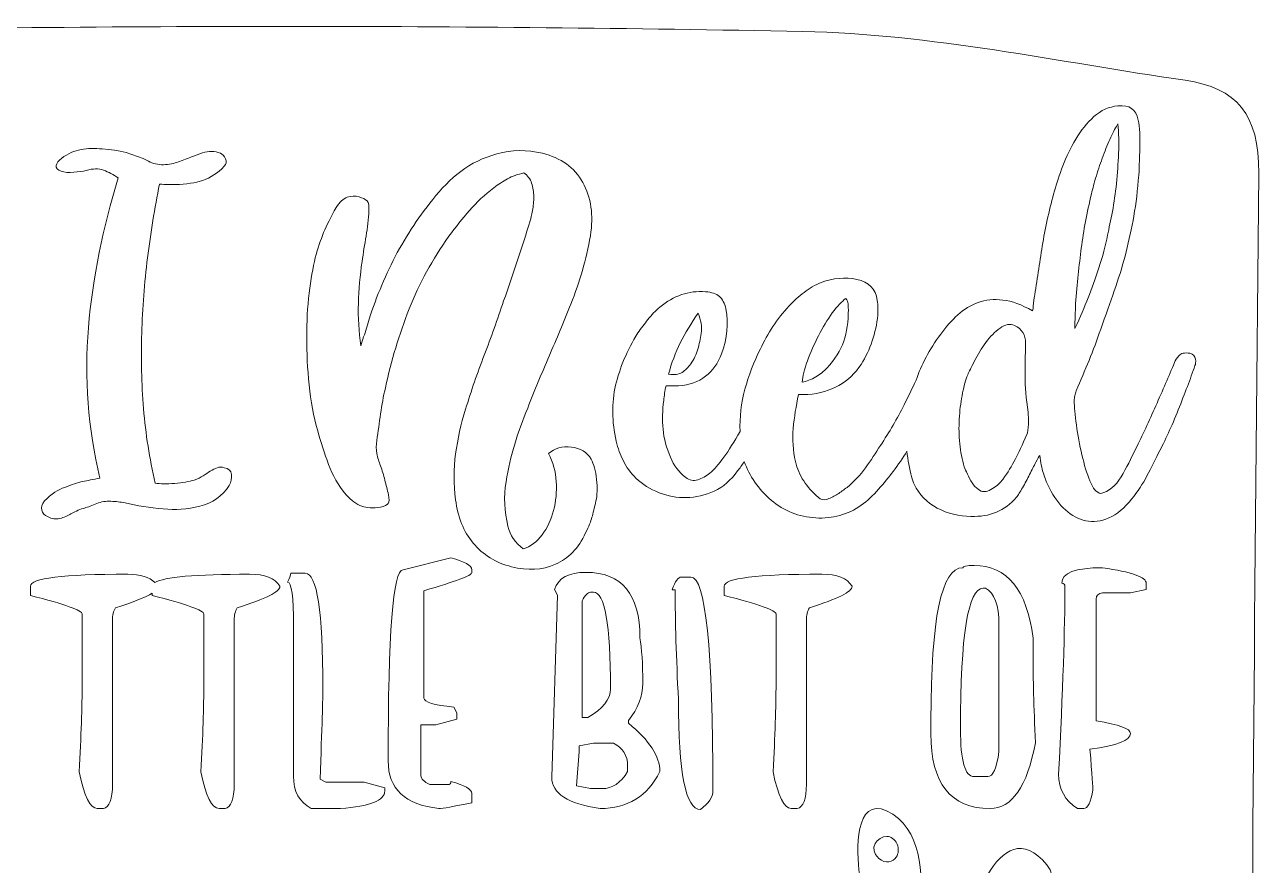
# Model space of a CAD drawing. Header units: inches. Extents: x 0.03 to 5.92, y -5.7 to -0.34.
# Drawn here: x 3.427 to 5.923, y -2.038 to -0.338 of the extents above; entities that cross this region are included whole.
import ezdxf

# ---------------------------------------------------------------- set-up
doc = ezdxf.new("R2010")
doc.units = ezdxf.units.IN
doc.header["$MEASUREMENT"] = 0
doc.layers.add('Layer 1', color=7, linetype='Continuous')

# ---------------------------------------------------------------- blocks, each defined once
blk = doc.blocks.new('block 2')
at = {"layer": 'Layer 1', "lineweight": 0}
for points, knots in [([(5.9219, -0.638), (5.9074, -2.1172), (5.8981, -3.5964), (5.8914, -5.0757), (5.8908, -5.2033), (5.8309, -5.2797), (5.7313, -5.3385), (5.4881, -5.4821), (5.2173, -5.5418), (4.9432, -5.5814), (4.1467, -5.6967), (3.3529, -5.6962), (2.5687, -5.4912), (2.4444, -5.4587), (2.3253, -5.4018), (2.2087, -5.3459), (2.0849, -5.2865), (2.0227, -5.1868), (2.0294, -5.0418), (2.0369, -4.8789), (2.0311, -4.7155), (2.0311, -4.5648), (1.8392, -4.5648), (1.6675, -4.5656), (1.4959, -4.5647), (0.8542, -4.5612), (0.3947, -4.2379), (0.2035, -3.626), (0.0271, -3.0613), (0.0357, -2.4898), (0.2361, -1.9317), (0.4195, -1.4206), (0.8402, -1.1355), (1.3846, -1.128), (1.5856, -1.1252), (1.7866, -1.1276), (2.0023, -1.1276), (2.0023, -0.966), (2.0128, -0.807), (1.999, -0.6501), (1.9875, -0.518), (2.0463, -0.4639), (2.1616, -0.4479), (2.4149, -0.4128), (2.6681, -0.3562), (2.9222, -0.3512), (3.6148, -0.3378), (4.308, -0.3376), (5.0005, -0.3514), (5.2588, -0.3565), (5.5163, -0.4129), (5.7735, -0.4501), (5.8773, -0.4651), (5.9231, -0.5189), (5.9219, -0.638)], [0, 0, 0, 0, 1, 1, 1, 2, 2, 2, 3, 3, 3, 4, 4, 4, 5, 5, 5, 6, 6, 6, 7, 7, 7, 8, 8, 8, 9, 9, 9, 10, 10, 10, 11, 11, 11, 12, 12, 12, 13, 13, 13, 14, 14, 14, 15, 15, 15, 16, 16, 16, 17, 17, 17, 18, 18, 18, 18]), ([(4.623, -1.18), (4.6264, -1.1942), (4.6311, -1.2074), (4.6374, -1.2199), (4.6436, -1.2323), (4.6521, -1.2439), (4.6629, -1.2547), (4.6761, -1.2671), (4.6917, -1.2769), (4.7095, -1.284), (4.7274, -1.291), (4.7458, -1.2943), (4.7649, -1.2939), (4.784, -1.2935), (4.8027, -1.2891), (4.8209, -1.2808), (4.8392, -1.2726), (4.8549, -1.2589), (4.8682, -1.2398), (4.8707, -1.2373), (4.873, -1.2344), (4.875, -1.2311), (4.8771, -1.2278), (4.8794, -1.2244), (4.8819, -1.2211), (4.8919, -1.2502), (4.9101, -1.2763), (4.9366, -1.2995), (4.9624, -1.3211), (4.9922, -1.3329), (5.0263, -1.335), (5.0603, -1.337), (5.091, -1.3285), (5.1183, -1.3095), (5.1308, -1.3003), (5.1424, -1.2896), (5.1532, -1.2771), (5.164, -1.2647), (5.1739, -1.2526), (5.1831, -1.241), (5.1929, -1.2277), (5.2022, -1.214), (5.2108, -1.2001), (5.2116, -1.2092), (5.2125, -1.2182), (5.2142, -1.2261), (5.2183, -1.246), (5.222, -1.2597), (5.2254, -1.2671), (5.2353, -1.2879), (5.2509, -1.3039), (5.272, -1.3151), (5.2932, -1.3263), (5.3158, -1.3319), (5.3399, -1.3319), (5.378, -1.3335), (5.4087, -1.3207), (5.4319, -1.2933), (5.4353, -1.2891), (5.4394, -1.2827), (5.4444, -1.274), (5.4494, -1.2653), (5.4541, -1.2564), (5.4587, -1.2472), (5.4633, -1.2381), (5.4674, -1.2298), (5.4712, -1.2224), (5.4749, -1.2149), (5.4776, -1.2103), (5.4792, -1.2087), (5.4809, -1.2228), (5.4832, -1.2344), (5.4861, -1.2435), (5.489, -1.2526), (5.4921, -1.2609), (5.4954, -1.2684), (5.5037, -1.2866), (5.5141, -1.302), (5.5265, -1.3144), (5.539, -1.3269), (5.5524, -1.3352), (5.567, -1.3393), (5.5815, -1.3435), (5.5968, -1.3429), (5.613, -1.3375), (5.6292, -1.3321), (5.6448, -1.3207), (5.6597, -1.3032), (5.6729, -1.2875), (5.6839, -1.2717), (5.6927, -1.256), (5.7014, -1.2402), (5.7103, -1.2228), (5.7194, -1.2037), (5.7327, -1.1788), (5.746, -1.1498), (5.7592, -1.1166), (5.7725, -1.0834), (5.7837, -1.0535), (5.7928, -1.027), (5.7945, -1.0245), (5.7949, -1.0201), (5.7941, -1.0139), (5.7933, -1.0077), (5.7895, -1.0038), (5.7829, -1.0021), (5.7721, -1.0004), (5.7646, -1.0021), (5.7605, -1.0071), (5.7563, -1.012), (5.7534, -1.0166), (5.7518, -1.0208), (5.7402, -1.0481), (5.7275, -1.0774), (5.7138, -1.1085), (5.7001, -1.1396), (5.6866, -1.1684), (5.6734, -1.195), (5.6642, -1.2149), (5.6543, -1.234), (5.6435, -1.2522), (5.6327, -1.2705), (5.619, -1.2817), (5.6024, -1.2858), (5.5941, -1.2842), (5.5869, -1.2757), (5.5807, -1.2603), (5.5744, -1.245), (5.569, -1.2273), (5.5645, -1.2074), (5.5599, -1.1875), (5.5562, -1.1674), (5.5533, -1.1471), (5.5504, -1.1267), (5.5489, -1.1103), (5.5489, -1.0979), (5.5489, -1.0946), (5.5493, -1.0913), (5.5502, -1.088), (5.551, -1.0846), (5.5518, -1.0813), (5.5527, -1.078), (5.5618, -1.0573), (5.5705, -1.0367), (5.5788, -1.0164), (5.5871, -0.9961), (5.595, -0.9751), (5.6024, -0.9535), (5.6124, -0.9254), (5.6215, -0.8994), (5.6298, -0.8758), (5.6381, -0.8521), (5.6454, -0.8287), (5.6516, -0.8055), (5.6578, -0.7822), (5.6632, -0.7584), (5.6678, -0.7339), (5.6723, -0.7094), (5.6759, -0.6823), (5.6784, -0.6524), (5.6792, -0.6466), (5.6798, -0.6381), (5.6802, -0.6269), (5.6806, -0.6157), (5.681, -0.6039), (5.6815, -0.5914), (5.6819, -0.579), (5.6819, -0.5674), (5.6815, -0.5566), (5.681, -0.5458), (5.68, -0.5371), (5.6784, -0.5304), (5.6742, -0.5089), (5.6605, -0.4993), (5.6373, -0.5018), (5.619, -0.5035), (5.6028, -0.5107), (5.5887, -0.5236), (5.5746, -0.5365), (5.5624, -0.5516), (5.552, -0.569), (5.5417, -0.5864), (5.5329, -0.6045), (5.5259, -0.6231), (5.5188, -0.6418), (5.5133, -0.6586), (5.5091, -0.6735), (5.4991, -0.7084), (5.4913, -0.7435), (5.4855, -0.7787), (5.4796, -0.814), (5.4743, -0.849), (5.4693, -0.8839), (5.4685, -0.8863), (5.4676, -0.8919), (5.4668, -0.9007), (5.466, -0.9094), (5.4651, -0.9146), (5.4643, -0.9162), (5.4427, -0.9038), (5.4228, -0.8965), (5.4046, -0.8944), (5.3863, -0.8924), (5.3697, -0.894), (5.3548, -0.8994), (5.3399, -0.9048), (5.3262, -0.9131), (5.3137, -0.9243), (5.3013, -0.9355), (5.2897, -0.9486), (5.2789, -0.9635), (5.2559, -0.9949), (5.2396, -1.0259), (5.2293, -1.0566), (5.2211, -1.0737), (5.2129, -1.0904), (5.2048, -1.1066), (5.1911, -1.134), (5.1752, -1.1614), (5.1569, -1.1887), (5.1478, -1.2037), (5.1378, -1.2186), (5.1271, -1.2335), (5.1163, -1.2485), (5.1038, -1.2618), (5.0897, -1.2734), (5.0831, -1.2783), (5.0766, -1.2829), (5.0704, -1.2871), (5.0642, -1.2912), (5.0574, -1.2945), (5.0499, -1.297), (5.0424, -1.2995), (5.0362, -1.2983), (5.0312, -1.2933), (5.0196, -1.2833), (5.0099, -1.2723), (5.002, -1.2603), (4.9941, -1.2483), (4.9885, -1.2352), (4.9852, -1.2211), (4.9802, -1.1987), (4.9787, -1.1763), (4.9808, -1.1539), (4.9829, -1.1315), (4.9864, -1.1087), (4.9914, -1.0855), (4.9914, -1.0855), (5.0014, -1.0855), (5.0014, -1.0855), (5.0014, -1.0855), (5.0101, -1.0855), (5.0101, -1.0855), (5.0582, -1.0813), (5.0943, -1.061), (5.1183, -1.0245), (5.1366, -0.9946), (5.1478, -0.9614), (5.1519, -0.9249), (5.1519, -0.9199), (5.1519, -0.915), (5.1519, -0.91), (5.1519, -0.905), (5.1515, -0.9), (5.1507, -0.8951), (5.1474, -0.8718), (5.1337, -0.8577), (5.1096, -0.8527), (5.0856, -0.8478), (5.0615, -0.8498), (5.0375, -0.859), (5.025, -0.864), (5.0134, -0.8706), (5.0026, -0.8789), (4.9918, -0.8872), (4.9819, -0.8963), (4.9727, -0.9063), (4.9603, -0.9195), (4.9493, -0.9334), (4.9398, -0.9479), (4.9302, -0.9625), (4.9217, -0.9776), (4.9143, -0.9934), (4.901, -1.0199), (4.8906, -1.0471), (4.8831, -1.0749), (4.8757, -1.1027), (4.8724, -1.1311), (4.8732, -1.1601), (4.8499, -1.2016), (4.8296, -1.2298), (4.8122, -1.2448), (4.8047, -1.2506), (4.7966, -1.2549), (4.7879, -1.2578), (4.7792, -1.2607), (4.7711, -1.2593), (4.7637, -1.2535), (4.7496, -1.2427), (4.7392, -1.229), (4.7326, -1.2124), (4.7243, -1.1933), (4.7193, -1.1744), (4.7176, -1.1558), (4.716, -1.1371), (4.7164, -1.1178), (4.7189, -1.0979), (4.7197, -1.0929), (4.7203, -1.088), (4.7207, -1.083), (4.7211, -1.078), (4.7222, -1.073), (4.7239, -1.068), (4.7239, -1.068), (4.7487, -1.068), (4.7487, -1.068), (4.7711, -1.0664), (4.7894, -1.0599), (4.8035, -1.0487), (4.8176, -1.0376), (4.8284, -1.0224), (4.8359, -1.0033), (4.8475, -0.9718), (4.8504, -0.9415), (4.8446, -0.9125), (4.8421, -0.9009), (4.8377, -0.8924), (4.8315, -0.887), (4.8253, -0.8816), (4.8159, -0.8785), (4.8035, -0.8776), (4.7695, -0.8751), (4.7388, -0.8855), (4.7114, -0.9088), (4.7023, -0.9162), (4.6942, -0.9245), (4.6871, -0.9336), (4.6801, -0.9428), (4.6732, -0.9519), (4.6666, -0.961), (4.645, -0.9959), (4.6301, -1.0311), (4.6218, -1.0668), (4.6135, -1.1025), (4.6139, -1.1402), (4.623, -1.18)], [0, 0, 0, 0, 1, 1, 1, 2, 2, 2, 3, 3, 3, 4, 4, 4, 5, 5, 5, 6, 6, 6, 7, 7, 7, 8, 8, 8, 9, 9, 9, 10, 10, 10, 11, 11, 11, 12, 12, 12, 13, 13, 13, 14, 14, 14, 15, 15, 15, 16, 16, 16, 17, 17, 17, 18, 18, 18, 19, 19, 19, 20, 20, 20, 21, 21, 21, 22, 22, 22, 23, 23, 23, 24, 24, 24, 25, 25, 25, 26, 26, 26, 27, 27, 27, 28, 28, 28, 29, 29, 29, 30, 30, 30, 31, 31, 31, 32, 32, 32, 33, 33, 33, 34, 34, 34, 35, 35, 35, 36, 36, 36, 37, 37, 37, 38, 38, 38, 39, 39, 39, 40, 40, 40, 41, 41, 41, 42, 42, 42, 43, 43, 43, 44, 44, 44, 45, 45, 45, 46, 46, 46, 47, 47, 47, 48, 48, 48, 49, 49, 49, 50, 50, 50, 51, 51, 51, 52, 52, 52, 53, 53, 53, 54, 54, 54, 55, 55, 55, 56, 56, 56, 57, 57, 57, 58, 58, 58, 59, 59, 59, 60, 60, 60, 61, 61, 61, 62, 62, 62, 63, 63, 63, 64, 64, 64, 65, 65, 65, 66, 66, 66, 67, 67, 67, 68, 68, 68, 69, 69, 69, 70, 70, 70, 71, 71, 71, 72, 72, 72, 73, 73, 73, 74, 74, 74, 75, 75, 75, 76, 76, 76, 77, 77, 77, 78, 78, 78, 79, 79, 79, 80, 80, 80, 81, 81, 81, 82, 82, 82, 83, 83, 83, 84, 84, 84, 85, 85, 85, 86, 86, 86, 87, 87, 87, 88, 88, 88, 89, 89, 89, 90, 90, 90, 91, 91, 91, 92, 92, 92, 93, 93, 93, 94, 94, 94, 95, 95, 95, 96, 96, 96, 97, 97, 97, 98, 98, 98, 99, 99, 99, 100, 100, 100, 101, 101, 101, 102, 102, 102, 103, 103, 103, 104, 104, 104, 105, 105, 105, 106, 106, 106, 107, 107, 107, 108, 108, 108, 109, 109, 109, 110, 110, 110, 111, 111, 111, 112, 112, 112, 113, 113, 113, 114, 114, 114, 115, 115, 115, 115]), ([(3.4614, -1.3194), (3.4626, -1.3252), (3.467, -1.3298), (3.4744, -1.3331), (3.4819, -1.3372), (3.4898, -1.3383), (3.4981, -1.3362), (3.5064, -1.3341), (3.5138, -1.331), (3.5205, -1.3269), (3.5312, -1.3211), (3.5404, -1.3171), (3.5478, -1.3151), (3.5553, -1.313), (3.5636, -1.3099), (3.5727, -1.3057), (3.5819, -1.3024), (3.5914, -1.3009), (3.6014, -1.3014), (3.6113, -1.3018), (3.6208, -1.3028), (3.63, -1.3045), (3.654, -1.3103), (3.6798, -1.3144), (3.7071, -1.3169), (3.7312, -1.3194), (3.7559, -1.3176), (3.7812, -1.3113), (3.8065, -1.3051), (3.8262, -1.2912), (3.8403, -1.2696), (3.8444, -1.2622), (3.8461, -1.2547), (3.8453, -1.2472), (3.8444, -1.2398), (3.8395, -1.2352), (3.8303, -1.2335), (3.8254, -1.2319), (3.8206, -1.2319), (3.816, -1.2335), (3.8115, -1.2352), (3.8069, -1.2375), (3.8023, -1.2404), (3.7978, -1.2433), (3.793, -1.2464), (3.788, -1.2497), (3.783, -1.2531), (3.7768, -1.256), (3.7694, -1.2584), (3.7594, -1.2618), (3.7463, -1.264), (3.7302, -1.2653), (3.714, -1.2665), (3.7009, -1.2663), (3.691, -1.2647), (3.6793, -1.2149), (3.6715, -1.1647), (3.6673, -1.1141), (3.6632, -1.0635), (3.6619, -1.0127), (3.6636, -0.9616), (3.6652, -0.9106), (3.6692, -0.8598), (3.6754, -0.8092), (3.6816, -0.7586), (3.6897, -0.7088), (3.6997, -0.6599), (3.7055, -0.6607), (3.7111, -0.6611), (3.7165, -0.6611), (3.7219, -0.6611), (3.7271, -0.6611), (3.732, -0.6611), (3.7536, -0.6603), (3.772, -0.6574), (3.7874, -0.6524), (3.8027, -0.6474), (3.8171, -0.6379), (3.8303, -0.6238), (3.8345, -0.6196), (3.8353, -0.6146), (3.8328, -0.6088), (3.8303, -0.603), (3.827, -0.5993), (3.8229, -0.5976), (3.8112, -0.5927), (3.799, -0.5925), (3.7862, -0.597), (3.7733, -0.6016), (3.7573, -0.6076), (3.7383, -0.6151), (3.7291, -0.6184), (3.719, -0.6203), (3.7078, -0.6207), (3.6966, -0.6211), (3.6864, -0.6188), (3.6773, -0.6138), (3.6482, -0.5989), (3.6171, -0.5906), (3.5839, -0.5889), (3.569, -0.5873), (3.5547, -0.5877), (3.541, -0.5902), (3.5273, -0.5927), (3.5142, -0.5985), (3.5018, -0.6076), (3.4952, -0.6126), (3.4914, -0.6175), (3.4906, -0.6225), (3.4898, -0.6275), (3.4931, -0.6312), (3.5006, -0.6337), (3.508, -0.6362), (3.5165, -0.6371), (3.5261, -0.6362), (3.5356, -0.6354), (3.5441, -0.6342), (3.5516, -0.6325), (3.5648, -0.6283), (3.5765, -0.6281), (3.5864, -0.6319), (3.5964, -0.6356), (3.6063, -0.6408), (3.6163, -0.6474), (3.5848, -0.7478), (3.5646, -0.8488), (3.5559, -0.9504), (3.5472, -1.0521), (3.5549, -1.1535), (3.579, -1.2547), (3.5657, -1.2572), (3.5541, -1.2595), (3.5441, -1.2615), (3.5342, -1.2636), (3.5221, -1.2676), (3.508, -1.2734), (3.4947, -1.2775), (3.4811, -1.2866), (3.467, -1.3008), (3.462, -1.3074), (3.4601, -1.3136), (3.4614, -1.3194)], [0, 0, 0, 0, 1, 1, 1, 2, 2, 2, 3, 3, 3, 4, 4, 4, 5, 5, 5, 6, 6, 6, 7, 7, 7, 8, 8, 8, 9, 9, 9, 10, 10, 10, 11, 11, 11, 12, 12, 12, 13, 13, 13, 14, 14, 14, 15, 15, 15, 16, 16, 16, 17, 17, 17, 18, 18, 18, 19, 19, 19, 20, 20, 20, 21, 21, 21, 22, 22, 22, 23, 23, 23, 24, 24, 24, 25, 25, 25, 26, 26, 26, 27, 27, 27, 28, 28, 28, 29, 29, 29, 30, 30, 30, 31, 31, 31, 32, 32, 32, 33, 33, 33, 34, 34, 34, 35, 35, 35, 36, 36, 36, 37, 37, 37, 38, 38, 38, 39, 39, 39, 40, 40, 40, 41, 41, 41, 42, 42, 42, 43, 43, 43, 44, 44, 44, 45, 45, 45, 46, 46, 46, 47, 47, 47, 47]), ([(3.9971, -0.9697), (3.9971, -1.0013), (3.9988, -1.0334), (4.0021, -1.0662), (4.0054, -1.099), (4.0112, -1.1298), (4.0195, -1.1589), (4.0261, -1.1821), (4.0334, -1.2047), (4.0413, -1.2267), (4.0492, -1.2487), (4.061, -1.2692), (4.0767, -1.2883), (4.0875, -1.2999), (4.0981, -1.3076), (4.1085, -1.3113), (4.1188, -1.3151), (4.1315, -1.3157), (4.1464, -1.3132), (4.1547, -1.3115), (4.1599, -1.309), (4.162, -1.3057), (4.1641, -1.3024), (4.1643, -1.2966), (4.1626, -1.2883), (4.1601, -1.2783), (4.1576, -1.2684), (4.1551, -1.2584), (4.1527, -1.2485), (4.1497, -1.239), (4.1464, -1.2298), (4.1431, -1.2215), (4.1406, -1.2132), (4.139, -1.2049), (4.1373, -1.1966), (4.1373, -1.1879), (4.139, -1.1788), (4.1415, -1.1606), (4.1439, -1.1425), (4.1464, -1.1247), (4.1489, -1.1068), (4.1522, -1.0892), (4.1564, -1.0718), (4.168, -1.017), (4.184, -0.9639), (4.2043, -0.9125), (4.2246, -0.8611), (4.2514, -0.8121), (4.2846, -0.7656), (4.2978, -0.7474), (4.3117, -0.73), (4.3263, -0.7134), (4.3408, -0.6968), (4.3572, -0.6814), (4.3754, -0.6673), (4.3845, -0.6607), (4.3939, -0.6547), (4.4034, -0.6493), (4.4129, -0.6439), (4.4239, -0.6399), (4.4364, -0.6375), (4.4439, -0.6424), (4.449, -0.6493), (4.4519, -0.658), (4.4548, -0.6667), (4.4563, -0.6758), (4.4563, -0.6854), (4.4563, -0.6949), (4.4555, -0.7042), (4.4538, -0.7134), (4.4521, -0.7225), (4.4505, -0.7295), (4.4488, -0.7345), (4.4405, -0.7619), (4.4318, -0.7891), (4.4227, -0.816), (4.4136, -0.843), (4.4045, -0.8698), (4.3953, -0.8963), (4.3829, -0.9336), (4.3698, -0.9702), (4.3561, -1.0058), (4.3424, -1.0415), (4.3298, -1.078), (4.3182, -1.1153), (4.309, -1.1452), (4.3024, -1.1753), (4.2983, -1.2056), (4.2941, -1.2359), (4.2941, -1.2667), (4.2983, -1.2983), (4.3024, -1.3331), (4.3142, -1.3624), (4.3337, -1.386), (4.3532, -1.4096), (4.3792, -1.4256), (4.4115, -1.4339), (4.4439, -1.4422), (4.4733, -1.4405), (4.4999, -1.4289), (4.5264, -1.4173), (4.5467, -1.3962), (4.5608, -1.3655), (4.5675, -1.3522), (4.5718, -1.3416), (4.5739, -1.3337), (4.576, -1.3258), (4.5787, -1.3149), (4.582, -1.3008), (4.5845, -1.2891), (4.5849, -1.2746), (4.5832, -1.2572), (4.5816, -1.2398), (4.5778, -1.2261), (4.572, -1.2161), (4.5637, -1.202), (4.5505, -1.1939), (4.5322, -1.1919), (4.514, -1.1898), (4.4986, -1.1942), (4.4862, -1.2049), (4.4953, -1.2224), (4.5005, -1.2412), (4.5017, -1.2615), (4.503, -1.2819), (4.5011, -1.3014), (4.4961, -1.32), (4.4912, -1.3387), (4.4835, -1.3551), (4.4731, -1.3692), (4.4627, -1.3833), (4.4501, -1.3928), (4.4351, -1.3978), (4.4185, -1.3854), (4.4082, -1.37), (4.404, -1.3518), (4.3966, -1.3219), (4.3953, -1.292), (4.4003, -1.2622), (4.4045, -1.2356), (4.4103, -1.2101), (4.4177, -1.1856), (4.4252, -1.1612), (4.4339, -1.1369), (4.4439, -1.1128), (4.458, -1.0772), (4.4725, -1.0421), (4.4874, -1.0077), (4.5023, -0.9733), (4.5169, -0.9382), (4.531, -0.9025), (4.5401, -0.8801), (4.548, -0.8575), (4.5546, -0.8347), (4.5613, -0.8119), (4.5666, -0.7885), (4.5708, -0.7644), (4.5774, -0.7229), (4.5722, -0.687), (4.5552, -0.6567), (4.5382, -0.6265), (4.5111, -0.6068), (4.4737, -0.5976), (4.4422, -0.5902), (4.4115, -0.5906), (4.3816, -0.5989), (4.3543, -0.6063), (4.33, -0.6182), (4.3088, -0.6343), (4.2877, -0.6505), (4.2688, -0.6694), (4.2522, -0.691), (4.2207, -0.73), (4.1939, -0.7712), (4.1719, -0.8148), (4.15, -0.8583), (4.1319, -0.9038), (4.1178, -0.9511), (4.1161, -0.9577), (4.1143, -0.9637), (4.1122, -0.9691), (4.1101, -0.9745), (4.1083, -0.9805), (4.1066, -0.9872), (4.1025, -0.9581), (4.1008, -0.9295), (4.1016, -0.9013), (4.1025, -0.8731), (4.1049, -0.8449), (4.1091, -0.8167), (4.1116, -0.7992), (4.1143, -0.782), (4.1172, -0.765), (4.1201, -0.748), (4.122, -0.7308), (4.1228, -0.7134), (4.1236, -0.7042), (4.1224, -0.6978), (4.1191, -0.6941), (4.1157, -0.6904), (4.1103, -0.6877), (4.1029, -0.686), (4.0954, -0.6835), (4.0875, -0.6837), (4.0792, -0.6866), (4.0709, -0.6895), (4.0635, -0.6964), (4.0568, -0.7072), (4.046, -0.7262), (4.0376, -0.7432), (4.0313, -0.7582), (4.0251, -0.7731), (4.0195, -0.7901), (4.0145, -0.8092), (4.0095, -0.8291), (4.0054, -0.853), (4.0021, -0.8808), (3.9988, -0.9086), (3.9971, -0.9382), (3.9971, -0.9697)], [0, 0, 0, 0, 1, 1, 1, 2, 2, 2, 3, 3, 3, 4, 4, 4, 5, 5, 5, 6, 6, 6, 7, 7, 7, 8, 8, 8, 9, 9, 9, 10, 10, 10, 11, 11, 11, 12, 12, 12, 13, 13, 13, 14, 14, 14, 15, 15, 15, 16, 16, 16, 17, 17, 17, 18, 18, 18, 19, 19, 19, 20, 20, 20, 21, 21, 21, 22, 22, 22, 23, 23, 23, 24, 24, 24, 25, 25, 25, 26, 26, 26, 27, 27, 27, 28, 28, 28, 29, 29, 29, 30, 30, 30, 31, 31, 31, 32, 32, 32, 33, 33, 33, 34, 34, 34, 35, 35, 35, 36, 36, 36, 37, 37, 37, 38, 38, 38, 39, 39, 39, 40, 40, 40, 41, 41, 41, 42, 42, 42, 43, 43, 43, 44, 44, 44, 45, 45, 45, 46, 46, 46, 47, 47, 47, 48, 48, 48, 49, 49, 49, 50, 50, 50, 51, 51, 51, 52, 52, 52, 53, 53, 53, 54, 54, 54, 55, 55, 55, 56, 56, 56, 57, 57, 57, 58, 58, 58, 59, 59, 59, 60, 60, 60, 61, 61, 61, 62, 62, 62, 63, 63, 63, 64, 64, 64, 65, 65, 65, 66, 66, 66, 67, 67, 67, 68, 68, 68, 69, 69, 69, 70, 70, 70, 71, 71, 71, 72, 72, 72, 73, 73, 73, 73]), ([(4.2342, -1.6996), (4.2342, -1.6996), (4.2342, -1.4822), (4.2342, -1.4822), (4.2986, -1.4635), (4.3308, -1.4512), (4.3308, -1.4462), (4.3308, -1.4462), (4.3308, -1.4401), (4.3308, -1.4401), (4.3308, -1.4313), (4.3167, -1.4232), (4.2887, -1.4159), (4.2887, -1.4159), (4.1921, -1.4401), (4.1921, -1.4401), (4.1717, -1.4401), (4.1618, -1.5689), (4.1618, -1.8261), (4.1618, -1.8829), (4.1959, -1.9151), (4.2645, -1.9227), (4.2718, -1.9227), (4.2937, -1.9189), (4.3308, -1.9109), (4.3308, -1.9109), (4.3308, -1.8925), (4.3308, -1.8925), (4.3308, -1.8836), (4.3167, -1.8756), (4.2887, -1.8683), (4.2887, -1.8725), (4.2868, -1.8744), (4.2825, -1.8744), (4.2825, -1.8744), (4.2461, -1.8744), (4.2461, -1.8744), (4.2342, -1.8683), (4.2281, -1.8622), (4.2281, -1.8564), (4.2281, -1.8564), (4.2281, -1.7537), (4.2281, -1.7537), (4.2281, -1.7537), (4.2584, -1.7537), (4.2584, -1.7537), (4.2584, -1.7537), (4.3006, -1.7418), (4.3006, -1.7418), (4.3006, -1.7418), (4.3006, -1.7295), (4.3006, -1.7295), (4.3006, -1.7295), (4.2944, -1.7176), (4.2944, -1.7176), (4.2542, -1.7134), (4.2342, -1.7077), (4.2342, -1.6996)], [0, 0, 0, 0, 1, 1, 1, 2, 2, 2, 3, 3, 3, 4, 4, 4, 5, 5, 5, 6, 6, 6, 7, 7, 7, 8, 8, 8, 9, 9, 9, 10, 10, 10, 11, 11, 11, 12, 12, 12, 13, 13, 13, 14, 14, 14, 15, 15, 15, 16, 16, 16, 17, 17, 17, 18, 18, 18, 19, 19, 19, 19]), ([(3.9586, -1.465), (3.9667, -1.465), (3.9705, -1.4945), (3.9705, -1.5539), (3.9705, -1.5539), (3.9705, -1.8572), (3.9705, -1.8572), (3.9705, -1.8882), (3.9824, -1.9101), (4.0062, -1.9227), (4.0062, -1.9227), (4.0656, -1.9227), (4.0656, -1.9227), (4.125, -1.9185), (4.1549, -1.9066), (4.1549, -1.8871), (4.1549, -1.8871), (4.1549, -1.881), (4.1549, -1.881), (4.1549, -1.881), (4.1131, -1.8691), (4.1131, -1.8691), (4.1131, -1.8691), (4.0361, -1.8691), (4.0361, -1.8691), (4.0361, -1.8691), (4.0242, -1.8633), (4.0242, -1.8633), (4.028, -1.759), (4.0299, -1.6977), (4.0299, -1.6789), (4.0299, -1.5244), (4.018, -1.447), (3.9943, -1.447), (3.9943, -1.447), (3.9648, -1.447), (3.9648, -1.447), (3.9648, -1.4512), (3.9628, -1.4569), (3.9586, -1.465)], [0, 0, 0, 0, 1, 1, 1, 2, 2, 2, 3, 3, 3, 4, 4, 4, 5, 5, 5, 6, 6, 6, 7, 7, 7, 8, 8, 8, 9, 9, 9, 10, 10, 10, 11, 11, 11, 12, 12, 12, 13, 13, 13, 13]), ([(4.504, -1.4911), (4.504, -1.4911), (4.4925, -1.8595), (4.4925, -1.8595), (4.4925, -1.8921), (4.5251, -1.9132), (4.5903, -1.9227), (4.6463, -1.9227), (4.6865, -1.8978), (4.7111, -1.848), (4.7111, -1.8173), (4.69, -1.7847), (4.6478, -1.7502), (4.6478, -1.7502), (4.6478, -1.7445), (4.6478, -1.7445), (4.667, -1.7207), (4.6766, -1.6958), (4.6766, -1.6693), (4.6766, -1.6298), (4.6746, -1.5992), (4.6708, -1.5773), (4.6708, -1.4891), (4.6344, -1.4451), (4.5615, -1.4451), (4.527, -1.4451), (4.506, -1.4566), (4.4983, -1.4796), (4.4983, -1.4796), (4.504, -1.4911), (4.504, -1.4911)], [0, 0, 0, 0, 1, 1, 1, 2, 2, 2, 3, 3, 3, 4, 4, 4, 5, 5, 5, 6, 6, 6, 7, 7, 7, 8, 8, 8, 9, 9, 9, 10, 10, 10, 10]), ([(5.4657, -1.6149), (5.4657, -1.6149), (5.4657, -1.5781), (5.4657, -1.5781), (5.4535, -1.4803), (5.4136, -1.4313), (5.3465, -1.4313), (5.3312, -1.4313), (5.3235, -1.4328), (5.3235, -1.4358), (5.2806, -1.4358), (5.2591, -1.5386), (5.2591, -1.7437), (5.2591, -1.7437), (5.2591, -1.7713), (5.2591, -1.7713), (5.2591, -1.8721), (5.299, -1.9227), (5.3787, -1.9227), (5.4232, -1.9227), (5.4539, -1.8783), (5.4703, -1.7897), (5.4673, -1.7161), (5.4657, -1.6578), (5.4657, -1.6149)], [0, 0, 0, 0, 1, 1, 1, 2, 2, 2, 3, 3, 3, 4, 4, 4, 5, 5, 5, 6, 6, 6, 7, 7, 7, 8, 8, 8, 8]), ([(5.5934, -1.7456), (5.5934, -1.7456), (5.5934, -1.4991), (5.5934, -1.4991), (5.5934, -1.4918), (5.5976, -1.4876), (5.606, -1.4865), (5.606, -1.4865), (5.6627, -1.4865), (5.6627, -1.4865), (5.6627, -1.4865), (5.6946, -1.4799), (5.6946, -1.4799), (5.6946, -1.4799), (5.6946, -1.4673), (5.6946, -1.4673), (5.6946, -1.4546), (5.665, -1.4443), (5.606, -1.4358), (5.5512, -1.4358), (5.5236, -1.4462), (5.5236, -1.4673), (5.5278, -1.4673), (5.5301, -1.4696), (5.5301, -1.4738), (5.5301, -1.5566), (5.5259, -1.6831), (5.5174, -1.8533), (5.5174, -1.8836), (5.5301, -1.9066), (5.5554, -1.9227), (5.5554, -1.9227), (5.5681, -1.9227), (5.5681, -1.9227), (5.5765, -1.9227), (5.5826, -1.9101), (5.5868, -1.8848), (5.5868, -1.8821), (5.5849, -1.8549), (5.5807, -1.8027), (5.6355, -1.7955), (5.6627, -1.7851), (5.6627, -1.7709), (5.6627, -1.7613), (5.6397, -1.7529), (5.5934, -1.7456)], [0, 0, 0, 0, 1, 1, 1, 2, 2, 2, 3, 3, 3, 4, 4, 4, 5, 5, 5, 6, 6, 6, 7, 7, 7, 8, 8, 8, 9, 9, 9, 10, 10, 10, 11, 11, 11, 12, 12, 12, 13, 13, 13, 14, 14, 14, 15, 15, 15, 15]), ([(3.4385, -1.4918), (3.5083, -1.5098), (3.5432, -1.5225), (3.5432, -1.529), (3.5432, -1.529), (3.5432, -1.6705), (3.5432, -1.6705), (3.5432, -1.7165), (3.5412, -1.7759), (3.537, -1.8488), (3.5474, -1.8982), (3.5596, -1.9227), (3.5738, -1.9227), (3.5738, -1.9227), (3.5861, -1.9227), (3.5861, -1.9227), (3.5984, -1.9201), (3.6045, -1.904), (3.6045, -1.8737), (3.6045, -1.8737), (3.6045, -1.5413), (3.6045, -1.5413), (3.6045, -1.5321), (3.6064, -1.524), (3.6106, -1.5167), (3.6464, -1.5055), (3.6711, -1.4958), (3.6846, -1.4874), (3.6846, -1.4874), (3.6846, -1.4918), (3.6846, -1.4918), (3.7543, -1.5098), (3.7892, -1.5225), (3.7892, -1.529), (3.7892, -1.529), (3.7892, -1.6705), (3.7892, -1.6705), (3.7892, -1.7165), (3.7873, -1.7759), (3.7831, -1.8488), (3.7934, -1.8982), (3.8057, -1.9227), (3.8199, -1.9227), (3.8199, -1.9227), (3.8322, -1.9227), (3.8322, -1.9227), (3.8444, -1.9201), (3.8506, -1.904), (3.8506, -1.8737), (3.8506, -1.8737), (3.8506, -1.5413), (3.8506, -1.5413), (3.8506, -1.5321), (3.8525, -1.524), (3.8567, -1.5167), (3.9142, -1.4987), (3.943, -1.4845), (3.943, -1.4734), (3.933, -1.4569), (3.9127, -1.4489), (3.8816, -1.4489), (3.7722, -1.4489), (3.7086, -1.4545), (3.6903, -1.4659), (3.6791, -1.4547), (3.6612, -1.4489), (3.6355, -1.4489), (3.504, -1.4489), (3.4385, -1.4569), (3.4385, -1.4734), (3.4385, -1.4734), (3.4385, -1.4918), (3.4385, -1.4918)], [0, 0, 0, 0, 1, 1, 1, 2, 2, 2, 3, 3, 3, 4, 4, 4, 5, 5, 5, 6, 6, 6, 7, 7, 7, 8, 8, 8, 9, 9, 9, 10, 10, 10, 11, 11, 11, 12, 12, 12, 13, 13, 13, 14, 14, 14, 15, 15, 15, 16, 16, 16, 17, 17, 17, 18, 18, 18, 19, 19, 19, 20, 20, 20, 21, 21, 21, 22, 22, 22, 23, 23, 23, 24, 24, 24, 24]), ([(4.7739, -1.4546), (4.7739, -1.4546), (4.7547, -1.4546), (4.7547, -1.4546), (4.7482, -1.4546), (4.7421, -1.4631), (4.7359, -1.4803), (4.7359, -1.4803), (4.7421, -1.4803), (4.7421, -1.4803), (4.7421, -1.544), (4.7444, -1.618), (4.7486, -1.7023), (4.7486, -1.8507), (4.7635, -1.9247), (4.7931, -1.9247), (4.8099, -1.912), (4.8184, -1.8994), (4.8184, -1.8867), (4.8184, -1.5988), (4.8034, -1.4546), (4.7739, -1.4546)], [0, 0, 0, 0, 1, 1, 1, 2, 2, 2, 3, 3, 3, 4, 4, 4, 5, 5, 5, 6, 6, 6, 7, 7, 7, 7]), ([(4.946, -1.529), (4.946, -1.529), (4.946, -1.6705), (4.946, -1.6705), (4.946, -1.7165), (4.9441, -1.7759), (4.9399, -1.8488), (4.9502, -1.8982), (4.9625, -1.9227), (4.9767, -1.9227), (4.9767, -1.9227), (4.9889, -1.9227), (4.9889, -1.9227), (5.0012, -1.9201), (5.0073, -1.904), (5.0073, -1.8737), (5.0073, -1.8737), (5.0073, -1.5413), (5.0073, -1.5413), (5.0073, -1.5321), (5.0092, -1.524), (5.0135, -1.5167), (5.071, -1.4987), (5.0997, -1.4845), (5.0997, -1.4734), (5.0898, -1.4569), (5.0694, -1.4489), (5.0384, -1.4489), (4.9069, -1.4489), (4.8413, -1.4569), (4.8413, -1.4734), (4.8413, -1.4734), (4.8413, -1.4918), (4.8413, -1.4918), (4.9111, -1.5098), (4.946, -1.5225), (4.946, -1.529)], [0, 0, 0, 0, 1, 1, 1, 2, 2, 2, 3, 3, 3, 4, 4, 4, 5, 5, 5, 6, 6, 6, 7, 7, 7, 8, 8, 8, 9, 9, 9, 10, 10, 10, 11, 11, 11, 12, 12, 12, 12]), ([(5.2485, -2.376), (5.2756, -2.3808), (5.2506, -2.2912), (5.2485, -2.2793), (5.2403, -2.2321), (5.238, -2.1844), (5.239, -2.1366), (5.2405, -2.0732), (5.2464, -1.9757), (5.1823, -1.9344), (5.1102, -1.888), (5.1073, -1.9915), (5.1136, -2.0468), (5.1211, -2.1116), (5.1376, -2.1755), (5.1613, -2.2361), (5.1729, -2.2657), (5.1864, -2.2946), (5.2022, -2.3221), (5.2108, -2.3371), (5.2294, -2.3726), (5.2485, -2.376)], [0, 0, 0, 0, 1, 1, 1, 2, 2, 2, 3, 3, 3, 4, 4, 4, 5, 5, 5, 6, 6, 6, 7, 7, 7, 7]), ([(5.3996, -2.2003), (5.4338, -2.1522), (5.5376, -2.0907), (5.4934, -2.0367), (5.3967, -1.9188), (5.3303, -2.1482), (5.3169, -2.2134), (5.3111, -2.2411), (5.3065, -2.2693), (5.3053, -2.2976), (5.3047, -2.3108), (5.3024, -2.3266), (5.3041, -2.3395), (5.3056, -2.3504), (5.3116, -2.3645), (5.3225, -2.3551), (5.3312, -2.3476), (5.3359, -2.317), (5.3406, -2.306), (5.3564, -2.2688), (5.3762, -2.2333), (5.3996, -2.2003)], [0, 0, 0, 0, 1, 1, 1, 2, 2, 2, 3, 3, 3, 4, 4, 4, 5, 5, 5, 6, 6, 6, 7, 7, 7, 7])]:
    blk.add_open_spline(points, degree=3, knots=knots, dxfattribs=at)

msp = doc.modelspace()

# ---------------------------------------------------------------- linework, layer by layer
at = {"layer": 'Layer 1', "lineweight": 0}
for points, knots in [([(5.5987, -0.8291), (5.6062, -0.8067), (5.612, -0.7847), (5.6161, -0.7631), (5.6194, -0.7491), (5.6228, -0.7331), (5.6261, -0.7152), (5.6294, -0.6974), (5.6321, -0.6785), (5.6342, -0.6586), (5.6362, -0.6387), (5.6377, -0.6184), (5.6385, -0.5976), (5.6393, -0.5769), (5.6389, -0.557), (5.6373, -0.5379), (5.6331, -0.5445), (5.6284, -0.5537), (5.623, -0.5653), (5.6176, -0.5769), (5.6124, -0.5893), (5.6074, -0.6026), (5.6024, -0.6159), (5.5979, -0.6294), (5.5937, -0.6431), (5.5896, -0.6567), (5.5863, -0.669), (5.5838, -0.6798), (5.5746, -0.7179), (5.5678, -0.7544), (5.5632, -0.7893), (5.5587, -0.8241), (5.5547, -0.8615), (5.5514, -0.9013), (5.5514, -0.9104), (5.5512, -0.9189), (5.5508, -0.9268), (5.5504, -0.9347), (5.5502, -0.9432), (5.5502, -0.9523), (5.5609, -0.9291), (5.5699, -0.9083), (5.5769, -0.8901), (5.584, -0.8718), (5.5912, -0.8515), (5.5987, -0.8291)], [0, 0, 0, 0, 1, 1, 1, 2, 2, 2, 3, 3, 3, 4, 4, 4, 5, 5, 5, 6, 6, 6, 7, 7, 7, 8, 8, 8, 9, 9, 9, 10, 10, 10, 11, 11, 11, 12, 12, 12, 13, 13, 13, 14, 14, 14, 15, 15, 15, 15]), ([(5.0487, -1.0319), (5.0652, -1.0145), (5.0766, -0.9965), (5.0829, -0.9778), (5.0891, -0.9592), (5.0922, -0.9378), (5.0922, -0.9137), (5.0922, -0.9096), (5.092, -0.9056), (5.0916, -0.9019), (5.0912, -0.8982), (5.0897, -0.8946), (5.0872, -0.8913), (5.0789, -0.8971), (5.0698, -0.9069), (5.0598, -0.9206), (5.0499, -0.9343), (5.0406, -0.9496), (5.0319, -0.9666), (5.0231, -0.9836), (5.0157, -1.0006), (5.0095, -1.0176), (5.0032, -1.0346), (4.9997, -1.049), (4.9989, -1.0606), (5.008, -1.0589), (5.0171, -1.0554), (5.0263, -1.05), (5.0354, -1.0446), (5.0428, -1.0386), (5.0487, -1.0319)], [0, 0, 0, 0, 1, 1, 1, 2, 2, 2, 3, 3, 3, 4, 4, 4, 5, 5, 5, 6, 6, 6, 7, 7, 7, 8, 8, 8, 9, 9, 9, 10, 10, 10, 10]), ([(4.7562, -1.0407), (4.7628, -1.0365), (4.7687, -1.0307), (4.7736, -1.0232), (4.7803, -1.0141), (4.785, -1.0044), (4.7879, -0.994), (4.7908, -0.9836), (4.7931, -0.973), (4.7948, -0.9623), (4.7964, -0.9482), (4.7944, -0.9345), (4.7886, -0.9212), (4.7744, -0.9411), (4.7624, -0.961), (4.7525, -0.9809), (4.7425, -1.0008), (4.7346, -1.022), (4.7288, -1.0444), (4.7404, -1.0461), (4.7496, -1.0448), (4.7562, -1.0407)], [0, 0, 0, 0, 1, 1, 1, 2, 2, 2, 3, 3, 3, 4, 4, 4, 5, 5, 5, 6, 6, 6, 7, 7, 7, 7]), ([(5.3249, -1.2261), (5.3266, -1.2327), (5.3307, -1.2425), (5.3374, -1.2553), (5.344, -1.2682), (5.3519, -1.2767), (5.361, -1.2808), (5.3668, -1.2833), (5.3743, -1.2817), (5.3834, -1.2759), (5.3925, -1.2701), (5.3996, -1.2638), (5.4046, -1.2572), (5.4145, -1.2431), (5.4228, -1.2296), (5.4295, -1.2167), (5.4361, -1.2039), (5.444, -1.1871), (5.4531, -1.1664), (5.4548, -1.1622), (5.4558, -1.1551), (5.4562, -1.1452), (5.4566, -1.1352), (5.4564, -1.1274), (5.4556, -1.1215), (5.4514, -1.0934), (5.4494, -1.0691), (5.4494, -1.0487), (5.4494, -1.0284), (5.4498, -1.0062), (5.4506, -0.9822), (5.4506, -0.9647), (5.4432, -0.9527), (5.4282, -0.9461), (5.4191, -0.9419), (5.4093, -0.9436), (5.399, -0.9511), (5.3886, -0.9585), (5.3791, -0.9683), (5.3703, -0.9803), (5.3616, -0.9923), (5.354, -1.0048), (5.3473, -1.0176), (5.3407, -1.0305), (5.3361, -1.0398), (5.3336, -1.0456), (5.3295, -1.0556), (5.326, -1.0678), (5.3231, -1.0824), (5.3201, -1.0969), (5.3181, -1.1124), (5.3168, -1.129), (5.3156, -1.1456), (5.3156, -1.1622), (5.3168, -1.1788), (5.3181, -1.1954), (5.3208, -1.2112), (5.3249, -1.2261)], [0, 0, 0, 0, 1, 1, 1, 2, 2, 2, 3, 3, 3, 4, 4, 4, 5, 5, 5, 6, 6, 6, 7, 7, 7, 8, 8, 8, 9, 9, 9, 10, 10, 10, 11, 11, 11, 12, 12, 12, 13, 13, 13, 14, 14, 14, 15, 15, 15, 16, 16, 16, 17, 17, 17, 18, 18, 18, 19, 19, 19, 19]), ([(4.6114, -1.6808), (4.6114, -1.5505), (4.5999, -1.4853), (4.5769, -1.4853), (4.5769, -1.4853), (4.5711, -1.4853), (4.5711, -1.4853), (4.5658, -1.4853), (4.56, -1.4911), (4.5539, -1.5026), (4.5539, -1.5026), (4.5539, -1.7387), (4.5539, -1.7387), (4.5539, -1.7387), (4.5654, -1.7387), (4.5654, -1.7387), (4.596, -1.7211), (4.6114, -1.7019), (4.6114, -1.6808)], [0, 0, 0, 0, 1, 1, 1, 2, 2, 2, 3, 3, 3, 4, 4, 4, 5, 5, 5, 6, 6, 6, 6]), ([(5.3695, -1.4773), (5.3695, -1.4773), (5.3649, -1.4773), (5.3649, -1.4773), (5.3342, -1.4773), (5.3189, -1.5723), (5.3189, -1.7621), (5.3189, -1.8261), (5.3281, -1.8583), (5.3465, -1.8583), (5.3465, -1.8583), (5.3741, -1.8583), (5.3741, -1.8583), (5.3845, -1.8583), (5.3921, -1.8415), (5.3967, -1.8077), (5.3967, -1.8077), (5.3967, -1.5509), (5.3967, -1.5509), (5.3967, -1.511), (5.3875, -1.4865), (5.3695, -1.4773)], [0, 0, 0, 0, 1, 1, 1, 2, 2, 2, 3, 3, 3, 4, 4, 4, 5, 5, 5, 6, 6, 6, 7, 7, 7, 7]), ([(4.5711, -1.8825), (4.5711, -1.8825), (4.5424, -1.8767), (4.5424, -1.8767), (4.5424, -1.8767), (4.5481, -1.8077), (4.5481, -1.8077), (4.5481, -1.8077), (4.5481, -1.7962), (4.5481, -1.7962), (4.5481, -1.7962), (4.5769, -1.7905), (4.5769, -1.7905), (4.5769, -1.7905), (4.6171, -1.7905), (4.6171, -1.7905), (4.6363, -1.8001), (4.6459, -1.8154), (4.6459, -1.8365), (4.6459, -1.8365), (4.6459, -1.848), (4.6459, -1.848), (4.6325, -1.871), (4.6152, -1.8825), (4.5941, -1.8825), (4.5941, -1.8825), (4.5711, -1.8825), (4.5711, -1.8825)], [0, 0, 0, 0, 1, 1, 1, 2, 2, 2, 3, 3, 3, 4, 4, 4, 5, 5, 5, 6, 6, 6, 7, 7, 7, 8, 8, 8, 9, 9, 9, 9]), ([(5.1891, -2.0208), (5.1936, -2.0139), (5.1949, -2.0044), (5.1908, -1.9947), (5.1862, -1.9839), (5.1783, -1.9795), (5.1703, -1.9793), (5.1511, -1.979), (5.1311, -2.0032), (5.1541, -2.0237), (5.1675, -2.0356), (5.1821, -2.0314), (5.1891, -2.0208)], [0, 0, 0, 0, 1, 1, 1, 2, 2, 2, 3, 3, 3, 4, 4, 4, 4])]:
    msp.add_open_spline(points, degree=3, knots=knots, dxfattribs=at)

# ---------------------------------------------------------------- block references
at = {"layer": 'Layer 1'}
msp.add_blockref('block 2', (0, 0), dxfattribs=at)

doc.saveas('drawing.dxf')
